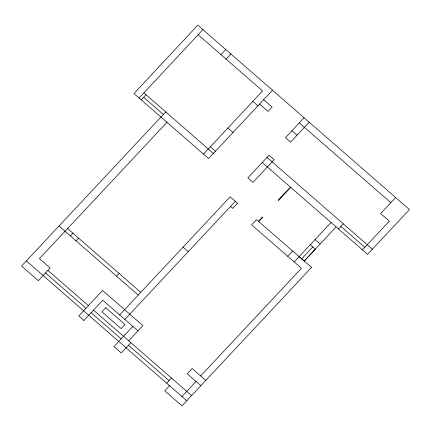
<?xml version="1.0" encoding="UTF-8"?>
<svg xmlns="http://www.w3.org/2000/svg" width="431" height="431" viewBox="0 0 431 431"><rect width="100%" height="100%" fill="white"/><g stroke="black" fill="none" stroke-linecap="round" stroke-linejoin="round"><path stroke-width="0.65" d="M304.281 261.084L336.099 226.905M139.111 98.015L202.92 29.604M262.204 162.514L247.857 177.895L252.992 182.372L274.164 159.664L269.046 155.203L262.204 162.514L367.578 254.338L409.45 209.579L197.802 25.138L133.987 93.554L208.593 158.57L272.516 90.251M141.276 99.906L146.082 94.772M165.757 111.92L21.55 266.051L38.321 280.667L50.147 268.023L39.41 258.665L166.986 122.307M220.979 54.662L225.785 49.527M226.103 59.122L230.903 53.988M70.355 235.902L72.898 233.182M75.975 240.8L78.517 238.079M203.475 154.109L262.592 90.925L198.115 34.739M116.542 276.152L119.085 273.432M83.743 320.551L102.788 300.197L137.974 330.857M119.667 314.905L230.149 196.822L237.562 203.249L232.756 208.388L230.542 206.454M304.081 117.76L285.435 137.688L290.553 142.149L309.199 122.221M124.85 319.419L235.342 201.331M132.856 326.396L113.967 346.589L121.256 352.941L130.862 342.672M128.691 340.781L142.903 325.594L102.6 290.467L78.781 315.928L83.9 320.389M258.417 221.329L262.409 217.062L262.689 217.31L258.702 221.572M290.429 187.108L278.184 200.2L278.469 200.447L290.715 187.356M166.652 383.181L171.457 378.046M287.687 256.256L292.627 250.977M169.561 385.713L164.755 390.847L181.979 405.862L311.532 267.392M294.195 261.924L331.067 222.52M301.673 258.821L312.82 246.904M200.679 375.94L301.441 268.238L251.634 224.831L256.483 219.648L311.726 267.559M338.507 229.006L343.308 223.867M181.947 396.509L196.035 381.451M395.653 197.56L380.67 213.571L389.349 221.135L362.455 249.878M299.276 122.894L390.847 202.694M263.637 99.739L272.101 107.109L268.028 111.462L259.57 104.086M291.949 130.728L297.024 135.151M252.819 101.366L257.937 105.827M267.01 157.38L372.379 249.204M340.91 226.437L364.858 247.308M227.902 128.002L233.026 132.462M210.398 146.712L215.516 151.173M315.109 239.577L320.185 244M143.911 92.88L213.399 153.436M143.679 97.341L163.354 114.484M310.304 244.711L315.336 249.096L304.184 261.019L299.146 256.634M183.073 247.141L188.223 251.629M67.586 228.554L140.781 292.342M59.009 226.016L138.238 295.057M205.797 380.401L192.129 368.494L187.205 373.758L200.873 385.67M47.927 270.399L88.387 305.654M93.505 310.121L191.59 395.588M45.524 272.963L85.984 308.224M91.108 312.685L121.17 338.885M128.46 345.236L169.054 380.611M26.356 260.917L186.785 400.722M105.724 307.739L101.921 311.807L121.159 328.578L124.968 324.511L105.724 307.739"/></g></svg>
